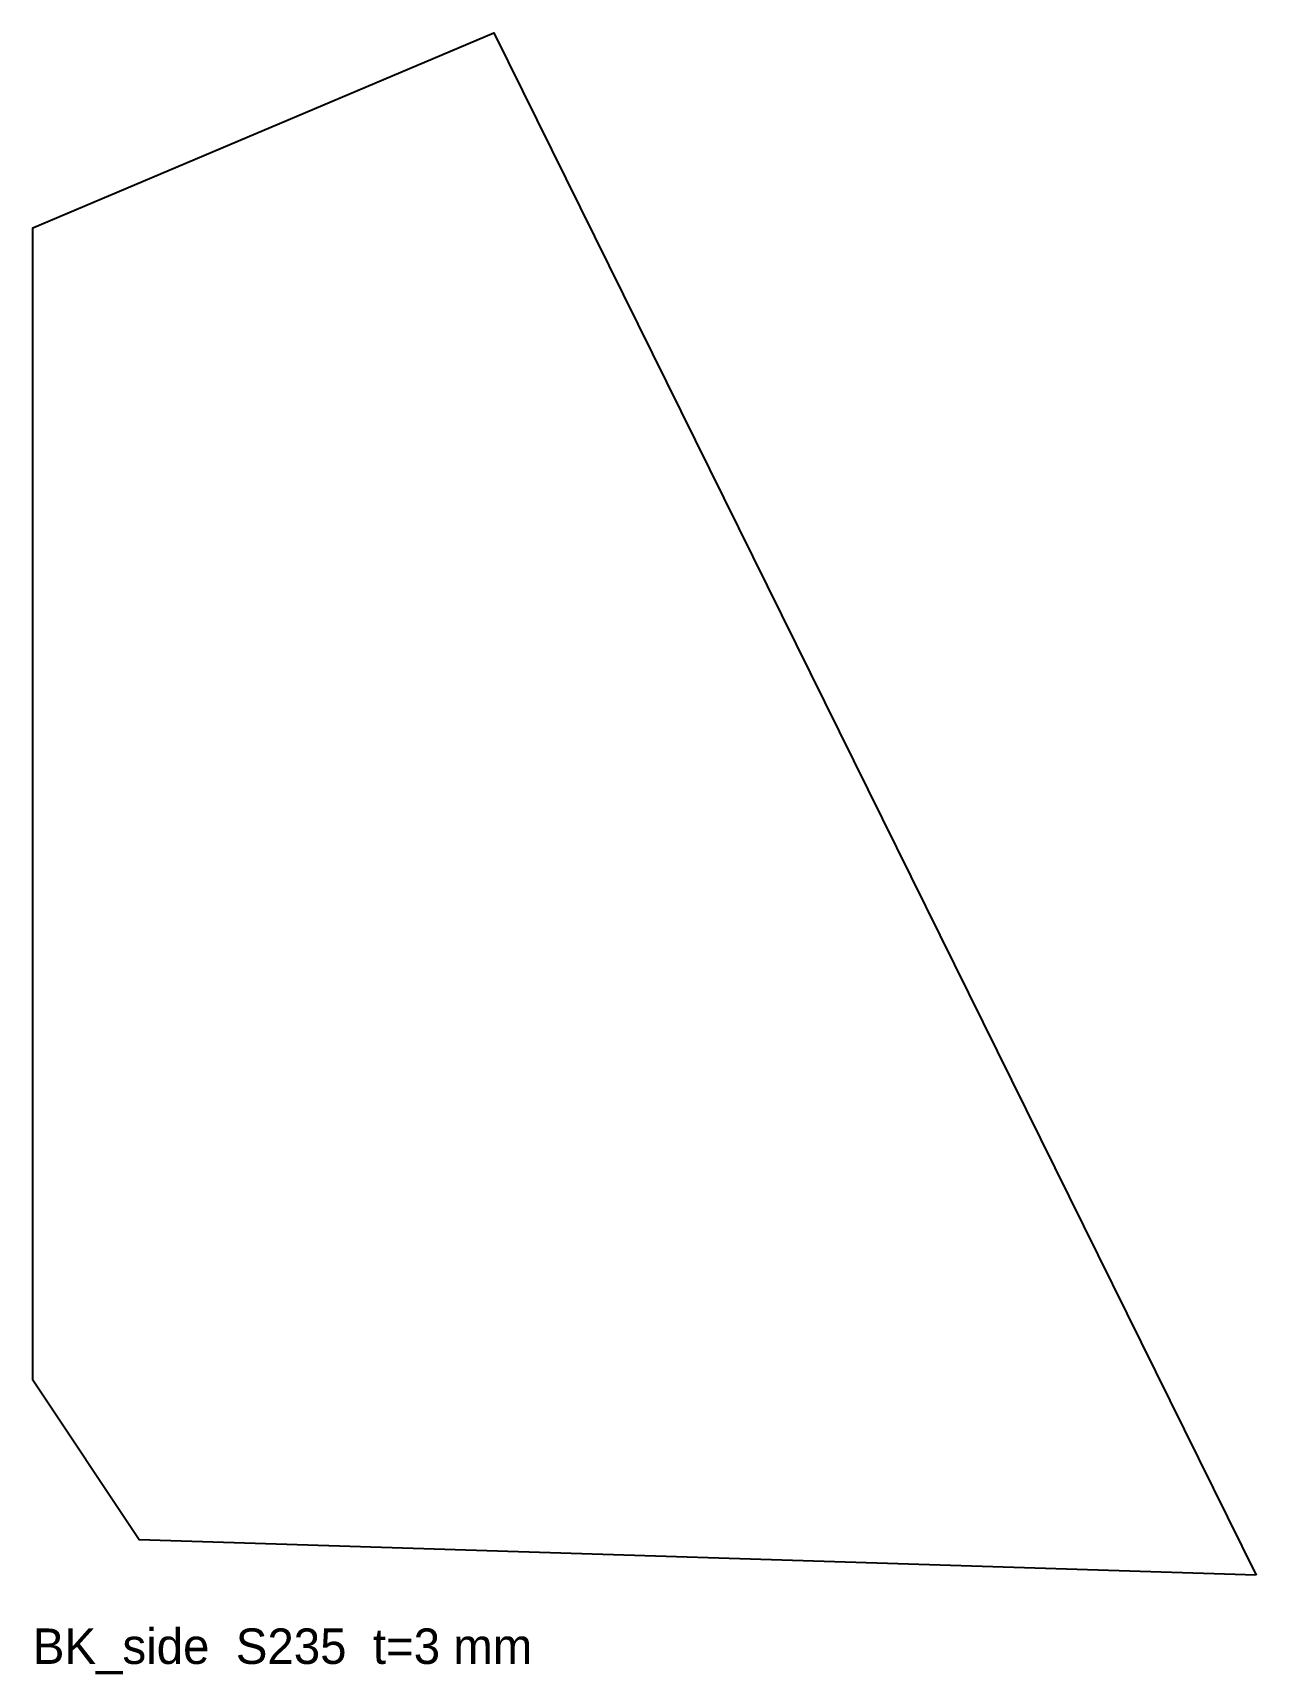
# Model space of a CAD drawing. Header units: millimetres. Extents: x 22 to 160, y -41 to 144.
import ezdxf

# ---------------------------------------------------------------- set-up
doc = ezdxf.new("R2010")
doc.units = ezdxf.units.MM
doc.layers.add('CUT', color=7, linetype='Continuous')
doc.layers.add('INFO', color=3, linetype='Continuous')

msp = doc.modelspace()

# ---------------------------------------------------------------- linework, layer by layer
at = {"layer": 'CUT'}
msp.add_lwpolyline([(160, -30), (34, -26), (22, -8), (22, 122), (74, 144)], close=True, dxfattribs=at)

# ---------------------------------------------------------------- texts
at = {"layer": 'INFO'}
msp.add_text('BK_side  S235  t=3 mm', height=4, dxfattribs=at).set_placement((22, -40))

doc.saveas('drawing.dxf')
